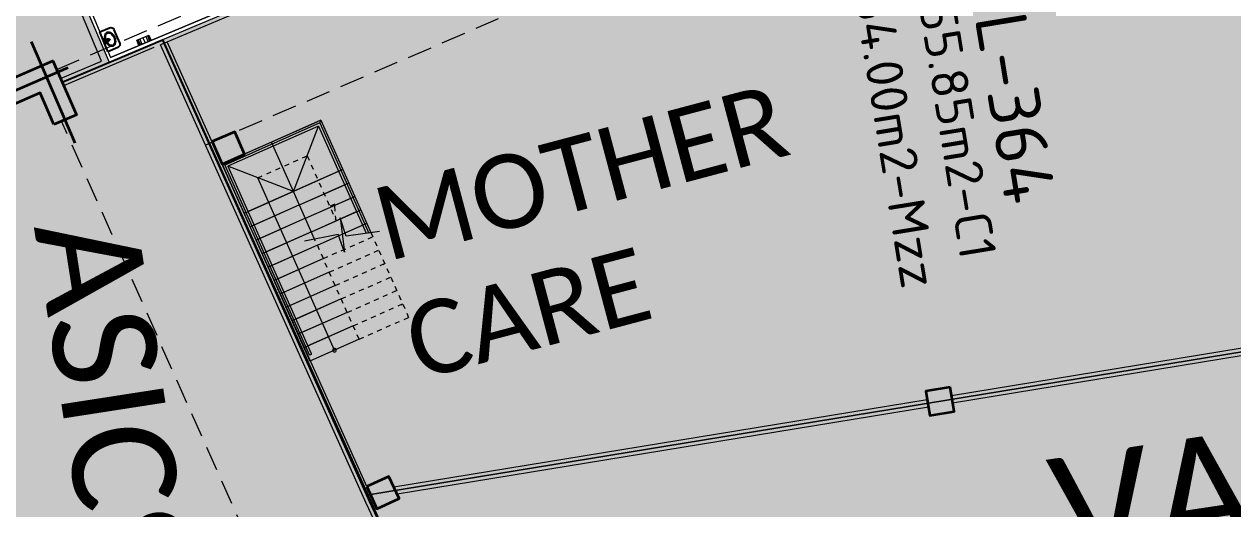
# Model space of a CAD drawing. Header units: metres. Extents: x 2 to 659295185, y -28 to 1124222152.
# Drawn here: x 655520.11 to 655544.74, y 1126294.6 to 1126304.49 of the extents above; entities that cross this region are included whole.
import ezdxf
from ezdxf.enums import TextEntityAlignment as Align

# ---------------------------------------------------------------- set-up
doc = ezdxf.new("R2010")
doc.units = ezdxf.units.M
doc.header["$MEASUREMENT"] = 0
for name, pattern in [('CCSM_C1_CUERPO CK$0$HIDDEN', [0.375, 0.25, -0.125]), ('CCSM_C1_CUERPO FM$0$CONTINUA', [0]), ('CCSM_C1_CUERPO FM$0$DASHED', [0.75, 0.5, -0.25]), ('CCSM_C1_CUERPO NS$0$CONTINUA', [0]), ('CCSM_C1_CUERPO NS$0$DASHED', [0.75, 0.5, -0.25]), ('CONTINUA', [0]), ('DASHDOT', [1, 0.5, -0.25, 0, -0.25]), ('DASHED', [0.75, 0.5, -0.25]), ('HIDDEN', [0.375, 0.25, -0.125])]:
    doc.linetypes.add(name, pattern=pattern)
doc.layers.get('0').update_dxf_attribs({"linetype": 'CONTINUOUS'})
for name, color, linetype in [('CCSM_C1_CUERPO FM$0$A-AREAS COMERCIALES', 151, 'CONTINUOUS'), ('CCSM_C1_CUERPO FM$0$A-LOCAL ID', 7, 'CONTINUOUS'), ('CCSM_C1_CUERPO FM$0$A-PARED', 2, 'CCSM_C1_CUERPO FM$0$CONTINUA'), ('CCSM_C1_CUERPO FM$0$A-PROYECCIONES', 5, 'CCSM_C1_CUERPO FM$0$DASHED'), ('CCSM_C1_CUERPO FM$0$ID_AREA EXACTA', 7, 'CONTINUOUS'), ('CCSM_C1_CUERPO FM$0$ID_Nº LOCAL', 7, 'CONTINUOUS'), ('CCSM_C1_CUERPO FM$0$ID_RUBRO', 7, 'CONTINUOUS'), ('CCSM_C1_CUERPO NS$0$A-PARED', 2, 'CCSM_C1_CUERPO NS$0$CONTINUA'), ('CCSM_C1_CUERPO NS$0$A-PROYECCIONES', 5, 'CCSM_C1_CUERPO NS$0$DASHED'), ('CCSM_C1_CUERPO NS$0$A-SANITARIOS', 3, 'CONTINUOUS'), ('CCSM_XREF KIOSKOSE$0$Kiosco General', 154, 'CONTINUOUS'), ('muretes', 24, 'CONTINUOUS'), ('PISOS', 8, 'CONTINUOUS')]:
    doc.layers.add(name, color=color, linetype=linetype)
doc.layers.add('CCSM_C1_CUERPO NS$0$A-AREAS COMERCIALES', color=151, linetype='CONTINUOUS', plot=False)
for name, color, linetype, lineweight in [('CCSM_XREF ESTRUCTURA15$0$E-CA-COLUMNA', 2, 'CONTINUOUS', 35), ('CCSM_XREF ESTRUCTURA15$0$E-CM-COLUMNA', 2, 'CONTINUOUS', 35), ('CCSM_XREF ESTRUCTURA15$0$E-CS-COLUMNA', 2, 'CONTINUOUS', 35), ('LOCALES ASIGNADOS', 41, 'DASHDOT', 0), ('LOCALES PROPIOS', 101, 'CONTINUA', 0), ('NOMBRES LOCATARIOS', 7, 'CONTINUA', 0), ('XREF ESCALERAS', 252, 'CONTINUOUS', 0)]:
    doc.layers.add(name, color=color, linetype=linetype, lineweight=lineweight)
doc.styles.add('CCSM_C1_CUERPO FM$0$ROMANS', font='romans__.ttf')
doc.styles.get("Standard").update_dxf_attribs({"font": 'tahoma.ttf'})

# ---------------------------------------------------------------- blocks, each defined once
blk = doc.blocks.new('CCSM_C1_CUERPO FM$0$IDENT LOCAL')
at = {"style": 'CCSM_C1_CUERPO FM$0$ROMANS'}
for tag, height, p in [('NºLOCAL', 0.7, (0, 1.514)), ('AREA-EXACTA', 0.5, (0, 0.85)), ('RUBRO', 0.35, (0, 0)), ('USO', 0.35, (0, -0.85))]:
    blk.add_attdef(tag, text='', height=height, dxfattribs=at).set_placement(p, align=Align.BOTTOM_CENTER)
blk = doc.blocks.new('CCSM_XREF ESTRUCTURA15$0$CCSM_COLUMNA REC')
at = {"layer": 'CCSM_XREF ESTRUCTURA15$0$E-CA-COLUMNA'}
blk.add_lwpolyline([(-0.25, -0.25), (0.25, -0.25), (0.25, 0.25), (-0.25, 0.25)], close=True, dxfattribs=at)
blk = doc.blocks.new('CCSM_XREF ESTRUCTURA15$0$COLUM L 120x120')
at = {"color": 5}
for p, q in [((0, 1.095), (0, -0.482)), ((1.474, 0), (-0.774, 0))]:
    blk.add_line(p, q, dxfattribs=at)
blk.add_lwpolyline([(0.95, 0.25), (0.25, 0.25), (0.25, 0.95), (-0.25, 0.95), (-0.25, -0.25), (0.95, -0.25)], close=True)
blk = doc.blocks.new('stairs')
at = {"layer": 'XREF ESCALERAS'}
for p, q in [((655586.147, 1126406.541), (655586.147, 1126404.035)), ((655586.147, 1126406.541), (655588.347, 1126406.541)), ((655586.147, 1126406.541), (655586.147, 1126404.035)), ((655586.147, 1126406.541), (655588.347, 1126406.541)), ((655586.187, 1126406.501), (655586.147, 1126406.541)), ((655586.237, 1126406.541), (655588.257, 1126406.541)), ((655587.247, 1126405.441), (655587.247, 1126406.541)), ((655587.247, 1126405.441), (655587.247, 1126406.541)), ((655588.307, 1126406.501), (655588.347, 1126406.541)), ((655588.347, 1126406.541), (655588.347, 1126402.141)), ((655588.347, 1126406.541), (655588.347, 1126402.141)), ((655586.187, 1126406.501), (655588.307, 1126406.501)), ((655586.187, 1126406.501), (655586.187, 1126404.035)), ((655586.237, 1126406.451), (655588.257, 1126406.451)), ((655586.237, 1126406.451), (655586.237, 1126404.057)), ((655587.247, 1126405.441), (655586.237, 1126406.451)), ((655587.247, 1126405.441), (655588.257, 1126406.451)), ((655588.257, 1126406.451), (655588.257, 1126402.274)), ((655588.307, 1126406.501), (655588.307, 1126402.275)), ((655587.797, 1126402.141), (655587.797, 1126405.991)), ((655586.147, 1126405.441), (655586.187, 1126405.441)), ((655586.147, 1126405.441), (655588.347, 1126405.441)), ((655586.237, 1126405.441), (655588.257, 1126405.441)), ((655587.247, 1126404.376), (655587.247, 1126405.441)), ((655587.247, 1126404.376), (655587.247, 1126405.441)), ((655588.307, 1126405.441), (655588.347, 1126405.441)), ((655586.187, 1126405.141), (655586.147, 1126405.141)), ((655587.247, 1126405.141), (655586.147, 1126405.141)), ((655587.247, 1126405.141), (655586.237, 1126405.141)), ((655587.247, 1126405.141), (655588.257, 1126405.141)), ((655587.247, 1126405.141), (655588.347, 1126405.141)), ((655588.307, 1126405.141), (655588.347, 1126405.141)), ((655586.187, 1126404.841), (655586.147, 1126404.841)), ((655587.247, 1126404.841), (655586.147, 1126404.841)), ((655587.247, 1126404.841), (655586.237, 1126404.841)), ((655587.247, 1126404.841), (655588.257, 1126404.841)), ((655587.247, 1126404.841), (655588.347, 1126404.841)), ((655588.307, 1126404.841), (655588.347, 1126404.841)), ((655586.187, 1126404.541), (655586.147, 1126404.541)), ((655587.247, 1126404.541), (655586.147, 1126404.541)), ((655587.247, 1126404.541), (655586.237, 1126404.541)), ((655587.247, 1126404.541), (655588.257, 1126404.541)), ((655587.247, 1126404.541), (655588.347, 1126404.541)), ((655588.307, 1126404.541), (655588.347, 1126404.541)), ((655586.187, 1126404.241), (655586.147, 1126404.241)), ((655587.247, 1126404.241), (655586.147, 1126404.241)), ((655587.247, 1126404.241), (655586.237, 1126404.241)), ((655587.247, 1126404.241), (655588.257, 1126404.241)), ((655587.247, 1126404.241), (655588.347, 1126404.241)), ((655588.307, 1126404.241), (655588.347, 1126404.241)), ((655587.247, 1126403.941), (655588.257, 1126403.941)), ((655587.247, 1126403.941), (655588.347, 1126403.941)), ((655588.307, 1126403.941), (655588.347, 1126403.941)), ((655587.247, 1126403.641), (655588.257, 1126403.641)), ((655587.247, 1126403.641), (655588.347, 1126403.641)), ((655588.307, 1126403.641), (655588.347, 1126403.641)), ((655587.247, 1126403.341), (655588.257, 1126403.341)), ((655587.247, 1126403.341), (655588.347, 1126403.341)), ((655588.307, 1126403.341), (655588.347, 1126403.341)), ((655587.247, 1126403.041), (655588.257, 1126403.041)), ((655587.247, 1126403.041), (655588.347, 1126403.041)), ((655588.307, 1126403.041), (655588.347, 1126403.041)), ((655587.247, 1126402.741), (655588.257, 1126402.741)), ((655587.247, 1126402.741), (655588.347, 1126402.741)), ((655588.307, 1126402.741), (655588.347, 1126402.741)), ((655587.247, 1126402.441), (655588.257, 1126402.441)), ((655587.247, 1126402.441), (655588.347, 1126402.441)), ((655588.307, 1126402.441), (655588.347, 1126402.441)), ((655587.247, 1126402.141), (655588.347, 1126402.141)), ((655587.247, 1126402.141), (655588.347, 1126402.141))]:
    blk.add_line(p, q, dxfattribs=at)
at = {"layer": 'XREF ESCALERAS', "linetype": 'CCSM_C1_CUERPO CK$0$HIDDEN', "ltscale": 0.02}
for p, q in [((655587.247, 1126402.141), (655587.247, 1126404.376)), ((655587.247, 1126402.141), (655587.247, 1126404.376)), ((655586.187, 1126404.035), (655586.187, 1126404.043)), ((655586.147, 1126404.035), (655586.147, 1126404.032)), ((655586.187, 1126403.941), (655586.147, 1126403.941)), ((655586.187, 1126403.641), (655586.147, 1126403.641)), ((655586.187, 1126403.341), (655586.147, 1126403.341)), ((655586.187, 1126403.041), (655586.147, 1126403.041)), ((655586.187, 1126402.741), (655586.147, 1126402.741)), ((655586.187, 1126402.441), (655586.147, 1126402.441))]:
    blk.add_line(p, q, dxfattribs=at)
at = {"layer": 'XREF ESCALERAS', "linetype": 'HIDDEN', "ltscale": 0.02}
for p, q in [((655586.147, 1126404.035), (655586.147, 1126402.141)), ((655587.247, 1126403.941), (655586.147, 1126403.941)), ((655587.247, 1126403.641), (655586.147, 1126403.641)), ((655587.247, 1126403.341), (655586.147, 1126403.341)), ((655587.247, 1126403.041), (655586.147, 1126403.041)), ((655587.247, 1126402.741), (655586.147, 1126402.741)), ((655587.247, 1126402.441), (655586.147, 1126402.441)), ((655587.247, 1126402.141), (655586.147, 1126402.141)), ((655587.247, 1126402.141), (655586.147, 1126402.141))]:
    blk.add_line(p, q, dxfattribs=at)
at = {"layer": 'XREF ESCALERAS', "linetype": 'CCSM_C1_CUERPO CK$0$HIDDEN', "ltscale": 0.02}
blk.add_lwpolyline([(655587.797, 1126405.991), (655586.697, 1126405.991), (655586.697, 1126404.541), (655586.585, 1126404.861), (655586.697, 1126404.862)], dxfattribs=at)
at = {"layer": 'XREF ESCALERAS'}
blk.add_lwpolyline([(655585.973, 1126403.983), (655586.636, 1126404.168), (655586.594, 1126404.565), (655586.802, 1126403.885), (655586.771, 1126404.266), (655587.451, 1126404.424)], dxfattribs=at)
blk.add_circle((655587.797, 1126402.141), 0.0379, dxfattribs=at)
blk.add_circle((655587.797, 1126402.141), 0.0379, dxfattribs=at)
blk.add_arc((655588.282, 1126402.276), 0.0251, 184.3725, 356.1588, dxfattribs=at)
blk = doc.blocks.new('lavabo')
at = {"layer": 'PISOS', "color": 17, "linetype": 'Continuous', "ltscale": 0.1}
for p, q in [((-0.152, 0.316), (-0.191, -0.282)), ((-0.152, 0.316), (0.148, 0.296)), ((-0.133, 0.024), (-0.134, 0.009)), ((-0.127, 0), (-0.008, -0.007)), ((-0.006, 0.024), (-0.125, 0.032)), ((0, 0), (0.001, 0.015)), ((0.241, 0.19), (0.214, -0.209)), ((-0.191, -0.282), (0.108, -0.302))]:
    blk.add_line(p, q, dxfattribs=at)
for points in [[(-0.114, 0, 0.050781), (-0.108, -0.068, 0.076871), (-0.085, -0.134, 0.107155), (-0.041, -0.185, 0.146462), (0.005, -0.202, 0.146462), (0.053, -0.191, 0.107155), (0.103, -0.147, 0.076871), (0.135, -0.084, 0.063889), (0.152, -0.001, 0.063889), (0.146, 0.084, 0.076871), (0.123, 0.151, 0.107155), (0.079, 0.201, 0.146462), (0.033, 0.219, 0.146462), (-0.015, 0.208, 0.107155), (-0.065, 0.163, 0.076871), (-0.097, 0.1, 0.053581), (-0.112, 0.031, 0.063889)], [(-0.098, -0.001, 0.050781), (-0.093, -0.065, 0.076871), (-0.071, -0.127, 0.107155), (-0.032, -0.172, 0.146462), (0.006, -0.186, 0.146462), (0.045, -0.177, 0.107155), (0.09, -0.137, 0.076871), (0.12, -0.079, 0.063889), (0.136, 0, 0.063889), (0.131, 0.081, 0.076871), (0.109, 0.143, 0.107155), (0.07, 0.189, 0.146462), (0.032, 0.203, 0.146462), (-0.007, 0.194, 0.107155), (-0.052, 0.154, 0.076871), (-0.082, 0.095, 0.053581), (-0.096, 0.029, 0.053581)]]:
    blk.add_lwpolyline(points, format="xyb", dxfattribs=at)
for centre in [(-0.134, 0.072), (-0.142, -0.04)]:
    blk.add_circle(centre, 0.0208, dxfattribs=at)
for centre, radius, start, end in [((-0.127, 0.008), 0.00799, 176.1912, 266.1912), ((-0.126, 0.024), 0.00799, 86.1912, 176.1912), ((-0.047, 0.011), 0.0319, 25.3676, 147.0148), ((-0.007, 0.016), 0.00799, 356.1912, 86.1912), ((0.141, 0.197), 0.1, 356.1912, 86.1912), ((-0.047, 0.011), 0.0319, 205.3676, 327.0148), ((-0.008, 0.001), 0.00799, 266.1912, 356.1912), ((0.115, -0.203), 0.1, 266.1912, 356.1912)]:
    blk.add_arc(centre, radius, start, end, dxfattribs=at)

msp = doc.modelspace()

# ---------------------------------------------------------------- hatches: boundary and pattern name
at = {"layer": 'LOCALES ASIGNADOS'}
h = msp.add_hatch(color=256, dxfattribs=at)
edge = h.paths.add_edge_path()
edge.add_arc((219491.1056, 1054914.3756), 441878.9229, 9.308049718, 9.309563548, ccw=False)
edge.add_line((655551.8097, 1126384.9626), (655564.5398, 1126387.0492))
edge.add_line((655564.5398, 1126387.0492), (655562.5867, 1126398.9652))
edge.add_line((655562.5867, 1126398.9652), (655552.3922, 1126397.2942))
edge.add_line((655552.3922, 1126397.2942), (655552.4569, 1126396.8995))
edge.add_line((655552.4569, 1126396.8995), (655549.9212, 1126396.4839))
h = msp.add_hatch(color=256, dxfattribs=at)
edge = h.paths.add_edge_path()
edge.add_line((655551.1062, 1126298.8145), (655550.6588, 1126300.5608))
edge.add_arc((655571.2475, 1126323.7686), 31.0242, 217.27656, 228.42229, ccw=False)
edge.add_arc((655567.1626, 1126320.7728), 25.9594, 203.9575, 217.47569, ccw=False)
edge.add_line((655543.4396, 1126310.2317), (655532.6959, 1126305.596))
edge.add_arc((655815.9766, 1126429.1483), 309.052, 203.105828, 203.564314, ccw=False)
edge.add_line((655531.7163, 1126307.8668), (655522.794, 1126304.1117))
edge.add_arc((603859.0704, 1103270.5705), 56565.7525, 24.01875684, 24.0290273, ccw=False)
edge.add_line((655526.922, 1126294.8505), (655551.1062, 1126298.8145))
msp.add_hatch(color=256, dxfattribs=at).paths.add_polyline_path([(655522.9288, 1126304.1665), (655520.8873, 1126303.3066), (655520.7982, 1126303.512), (655512.2339, 1126299.8209), (655512.8254, 1126297.879), (655513.7085, 1126295.0854), (655514.7409, 1126291.9633), (655515.9312, 1126288.5339), (655527.5593, 1126293.8788)])
h = msp.add_hatch(color=256, dxfattribs=at)
edge = h.paths.add_edge_path()
edge.add_line((655542.2592, 1126283.1775), (655541.4492, 1126288.1193))
edge.add_line((655541.4492, 1126288.1193), (655553.3468, 1126290.0694))
edge.add_line((655553.3468, 1126290.0694), (655551.1062, 1126298.8145))
edge.add_line((655551.1062, 1126298.8145), (655526.922, 1126294.8505))
edge.add_arc((658386.4635, 1127639.4491), 3159.8929, 205.1836031, 205.4476937)
edge.add_line((655533.1499, 1126281.6844), (655542.2592, 1126283.1775))
at = {"layer": 'LOCALES PROPIOS'}
h = msp.add_hatch(color=101, dxfattribs=at)
edge = h.paths.add_edge_path()
edge.add_arc((655362.1026, 1126234.6841), 172.9787, 23.372698, 23.446836, ccw=False)
edge.add_line((655520.8873, 1126303.3066), (655521.8432, 1126303.71))
edge.add_line((655521.8432, 1126303.71), (655519.4825, 1126309.2388))
edge.add_line((655519.4825, 1126309.2388), (655510.6031, 1126305.5173))
edge.add_arc((655738.3676, 1126367.6406), 236.0846, 195.256446, 196.695439)
edge.add_line((655512.235, 1126299.8172), (655520.7984, 1126303.512))

# ---------------------------------------------------------------- linework, layer by layer
msp.add_lwpolyline([(655522.797, 1126304.113), (655522.9288, 1126304.1665), (655527.5593, 1126293.8788), (655515.9312, 1126288.5339), (655514.7409, 1126291.9633), (655513.7085, 1126295.0854), (655512.8254, 1126297.879), (655512.2339, 1126299.8209), (655520.7982, 1126303.512), (655520.8873, 1126303.3066), (655522.9288, 1126304.1665)])
at = {"layer": 'CCSM_C1_CUERPO FM$0$A-AREAS COMERCIALES', "lineweight": 5}
msp.add_lwpolyline([(655527.0883, 1126294.8777), (655551.1062, 1126298.8145), (655550.6588, 1126300.5608, -0.0486708), (655546.5609, 1126304.9784, -0.0590528), (655543.4396, 1126310.2317), (655532.6959, 1126305.596, 0.0026281), (655531.7101, 1126307.8642), (655522.9288, 1126304.1665), (655527.0883, 1126294.8777)], format="xyb", dxfattribs=at)
msp.add_lwpolyline([(655533.1488, 1126281.6843), (655542.2592, 1126283.1775), (655541.4492, 1126288.1193), (655553.3468, 1126290.0694), (655551.1062, 1126298.8145), (655527.0883, 1126294.8777), (655533.3378, 1126281.7152)], dxfattribs=at)
at = {"layer": 'CCSM_C1_CUERPO FM$0$A-PARED', "lineweight": 5}
for p, q in [((655527.0796, 1126294.7136), (655522.8911, 1126304.0672)), ((655527.1477, 1126294.745), (655522.9595, 1126304.0979)), ((655527.0909, 1126295.0556), (655523.028, 1126304.1286)), ((655527.4598, 1126293.9135), (655527.0796, 1126294.7136)), ((655533.4025, 1126281.5791), (655527.1477, 1126294.745))]:
    msp.add_line(p, q, dxfattribs=at)
for points in [[(655550.8074, 1126298.8415), (655539.0055, 1126296.9071)], [(655550.8316, 1126298.6935), (655539.0297, 1126296.759)], [(655538.512, 1126296.8262), (655527.6457, 1126295.0451)], [(655538.5363, 1126296.6782), (655527.7105, 1126294.9037)]]:
    msp.add_lwpolyline(points, dxfattribs=at)
at = {"layer": 'CCSM_C1_CUERPO FM$0$A-PROYECCIONES', "lineweight": 5}
msp.add_line((655523.8102, 1126302.0266), (655534.7877, 1126306.7578), dxfattribs=at)
at = {"layer": 'CCSM_C1_CUERPO NS$0$A-AREAS COMERCIALES', "lineweight": 5}
for points in [[(655519.4826, 1126309.2387), (655521.8431, 1126303.7102), (655520.8873, 1126303.3066), (655520.7984, 1126303.5121), (655512.2351, 1126299.817, -0.0062791), (655510.6031, 1126305.5173), (655519.4826, 1126309.2387)], [(655520.7983, 1126303.512), (655512.2351, 1126299.817, 0.0125717), (655515.9299, 1126288.5366), (655527.5593, 1126293.8788), (655527.1477, 1126294.745), (655522.928, 1126304.1683), (655520.8873, 1126303.3066), (655520.7982, 1126303.512)]]:
    msp.add_lwpolyline(points, format="xyb", dxfattribs=at)
at = {"layer": 'CCSM_C1_CUERPO NS$0$A-PARED', "lineweight": 5}
for p, q in [((655521.6893, 1126303.7311), (655519.4195, 1126309.1308)), ((655525.9694, 1126305.5303), (655521.8737, 1126303.8086)), ((655520.8548, 1126303.3803), (655521.6893, 1126303.7311))]:
    msp.add_line(p, q, dxfattribs=at)
for points in [[(655518.6967, 1126316.8416), (655516.7407, 1126316.0193), (655519.3598, 1126309.751), (655520.8313, 1126310.3658), (655520.8892, 1126310.2274), (655519.4328, 1126309.6152), (655521.8737, 1126303.8086), (655525.9694, 1126305.5303), (655523.5435, 1126311.3365), (655523.1608, 1126311.1765), (655523.1029, 1126311.3149), (655523.9907, 1126311.6858), (655522.023, 1126316.395), (655521.2055, 1126316.0514)], [(655522.8992, 1126304.0742), (655531.6735, 1126307.7769)], [(655520.9171, 1126303.2378), (655522.761, 1126304.0159)]]:
    msp.add_lwpolyline(points, dxfattribs=at)
at = {"layer": 'CCSM_C1_CUERPO NS$0$A-PROYECCIONES', "lineweight": 5}
for points in [[(655520.7764, 1126303.5629), (655531.3351, 1126308.1186)], [(655524.9536, 1126293.3402), (655520.8723, 1126302.509)]]:
    msp.add_lwpolyline(points, dxfattribs=at)
at = {"layer": 'CCSM_C1_CUERPO NS$0$A-SANITARIOS', "linetype": 'Continuous', "lineweight": 5}
for p, q in [((655522.4095, 1126304.1586), (655522.4538, 1126304.0525)), ((655522.4577, 1126304.0541), (655522.4134, 1126304.1602)), ((655522.4212, 1126304.1635), (655522.4655, 1126304.0574)), ((655522.4367, 1126304.17), (655522.4811, 1126304.0639)), ((655522.4679, 1126304.183), (655522.5122, 1126304.0769)), ((655522.5301, 1126304.209), (655522.5745, 1126304.1029)), ((655522.5924, 1126304.235), (655522.6368, 1126304.1289)), ((655522.6236, 1126304.248), (655522.6679, 1126304.1419)), ((655522.6391, 1126304.2546), (655522.6835, 1126304.1484)), ((655522.6913, 1126304.1517), (655522.6469, 1126304.2578)), ((655522.6508, 1126304.2594), (655522.6952, 1126304.1533))]:
    msp.add_line(p, q, dxfattribs=at)
msp.add_lwpolyline([(655522.4056, 1126304.157), (655522.6547, 1126304.2611), (655522.699, 1126304.1549), (655522.4499, 1126304.0509)], close=True, dxfattribs=at)
at = {"layer": 'CCSM_XREF KIOSKOSE$0$Kiosco General', "linetype": 'DASHED', "lineweight": 5}
msp.add_lwpolyline([(655532.11, 1126229.7999), (655541.6838, 1126235.6124, -0.0113914), (655530.016, 1126255.8495, -0.0501371), (655511.9768, 1126299.2701), (655499.0751, 1126293.7034, 0.0342909), (655532.1077, 1126229.7986, -0.000523)], format="xyb", close=True, dxfattribs=at)

# ---------------------------------------------------------------- block references
at = {"layer": 'CCSM_C1_CUERPO FM$0$A-LOCAL ID', "lineweight": 5}
ref = msp.add_blockref('CCSM_C1_CUERPO FM$0$IDENT LOCAL', (655537.2398, 1126302.2767), dxfattribs=dict(at, xscale=1.500000000079002, yscale=1.500000000079002, zscale=1.500000000079002, rotation=279.3084512396366))
ref.add_attrib('AREA-EXACTA', '255.85m2-C1', dxfattribs={"layer": 'CCSM_C1_CUERPO FM$0$ID_AREA EXACTA', "height": 0.75, "rotation": 279.30845, "style": 'CCSM_C1_CUERPO FM$0$ROMANS'}).set_placement((655538.4981, 1126302.4829), align=Align.BOTTOM_CENTER)
ref.add_attrib('RUBRO', '234.00m2-Mzz', dxfattribs={"layer": 'CCSM_C1_CUERPO FM$0$ID_RUBRO', "height": 0.75, "rotation": 279.30845, "style": 'CCSM_C1_CUERPO FM$0$ROMANS'}).set_placement((655537.2398, 1126302.2767), align=Align.BOTTOM_CENTER)
ref.add_attrib('NºLOCAL', 'L-364', dxfattribs={"layer": 'CCSM_C1_CUERPO FM$0$ID_Nº LOCAL', "height": 1.05, "rotation": 279.30845, "style": 'CCSM_C1_CUERPO FM$0$ROMANS'}).set_placement((655539.4806, 1126302.644), align=Align.BOTTOM_CENTER)
at = {"layer": 'CCSM_XREF ESTRUCTURA15$0$E-CM-COLUMNA', "lineweight": 5}
for p, rotation in [((655524.2738, 1126301.9621), 293.744507688481), ((655538.7709, 1126296.7926), 189.3084512666848), ((655527.4223, 1126294.9325), 294.6231076094577)]:
    msp.add_blockref('CCSM_XREF ESTRUCTURA15$0$CCSM_COLUMNA REC', p, dxfattribs=dict(at, rotation=rotation))
at = {"layer": 'CCSM_XREF ESTRUCTURA15$0$E-CS-COLUMNA', "lineweight": 5, "xscale": -1, "rotation": 113.3912649891269}
msp.add_blockref('CCSM_XREF ESTRUCTURA15$0$COLUM L 120x120', (655520.569, 1126303.4128), dxfattribs=at)
at = {"layer": 'muretes', "color": 17, "xscale": -0.7185867318404242, "yscale": 0.7185867317020893, "zscale": 0.7185867319092107, "rotation": 198.8674986950492}
msp.add_blockref('lavabo', (655521.85, 1126304.1815), dxfattribs=at)
at = {"layer": 'XREF ESCALERAS', "xscale": -1, "rotation": 23.98507020656054}
msp.add_blockref('stairs', (1712386.0273, 363654.4402), dxfattribs=at)

# ---------------------------------------------------------------- texts
at = {"layer": 'NOMBRES LOCATARIOS', "attachment_point": 1}
for s, width, insert, char_height, rotation in [('{\\fCalibri|b0|i0|c0|p34;\\C7;MOTHER\\PCARE}', 5.169441, (655527.123, 1126301.0926, 831.1107), 1.5, 14.87104), ('{\\fCalibri|b0|i0|c0|p34;\\C7;VALEO}', 12.716055, (655540.915, 1126295.5979, 639.7735), 2.3, 8.56427)]:
    msp.add_mtext_dynamic_manual_height_columns(s, width=width, gutter_width=25, heights=[0], dxfattribs=dict(at, insert=insert, char_height=char_height, rotation=rotation))
at = {"layer": 'NOMBRES LOCATARIOS', "insert": (655522.3831, 1126300.6779), "char_height": 2.1, "width": 18.128028, "attachment_point": 1, "rotation": 278.83162}
msp.add_mtext('{\\fCalibri|b0|i0|c0|p34;ASICS}', dxfattribs=at)

doc.saveas('drawing.dxf')
